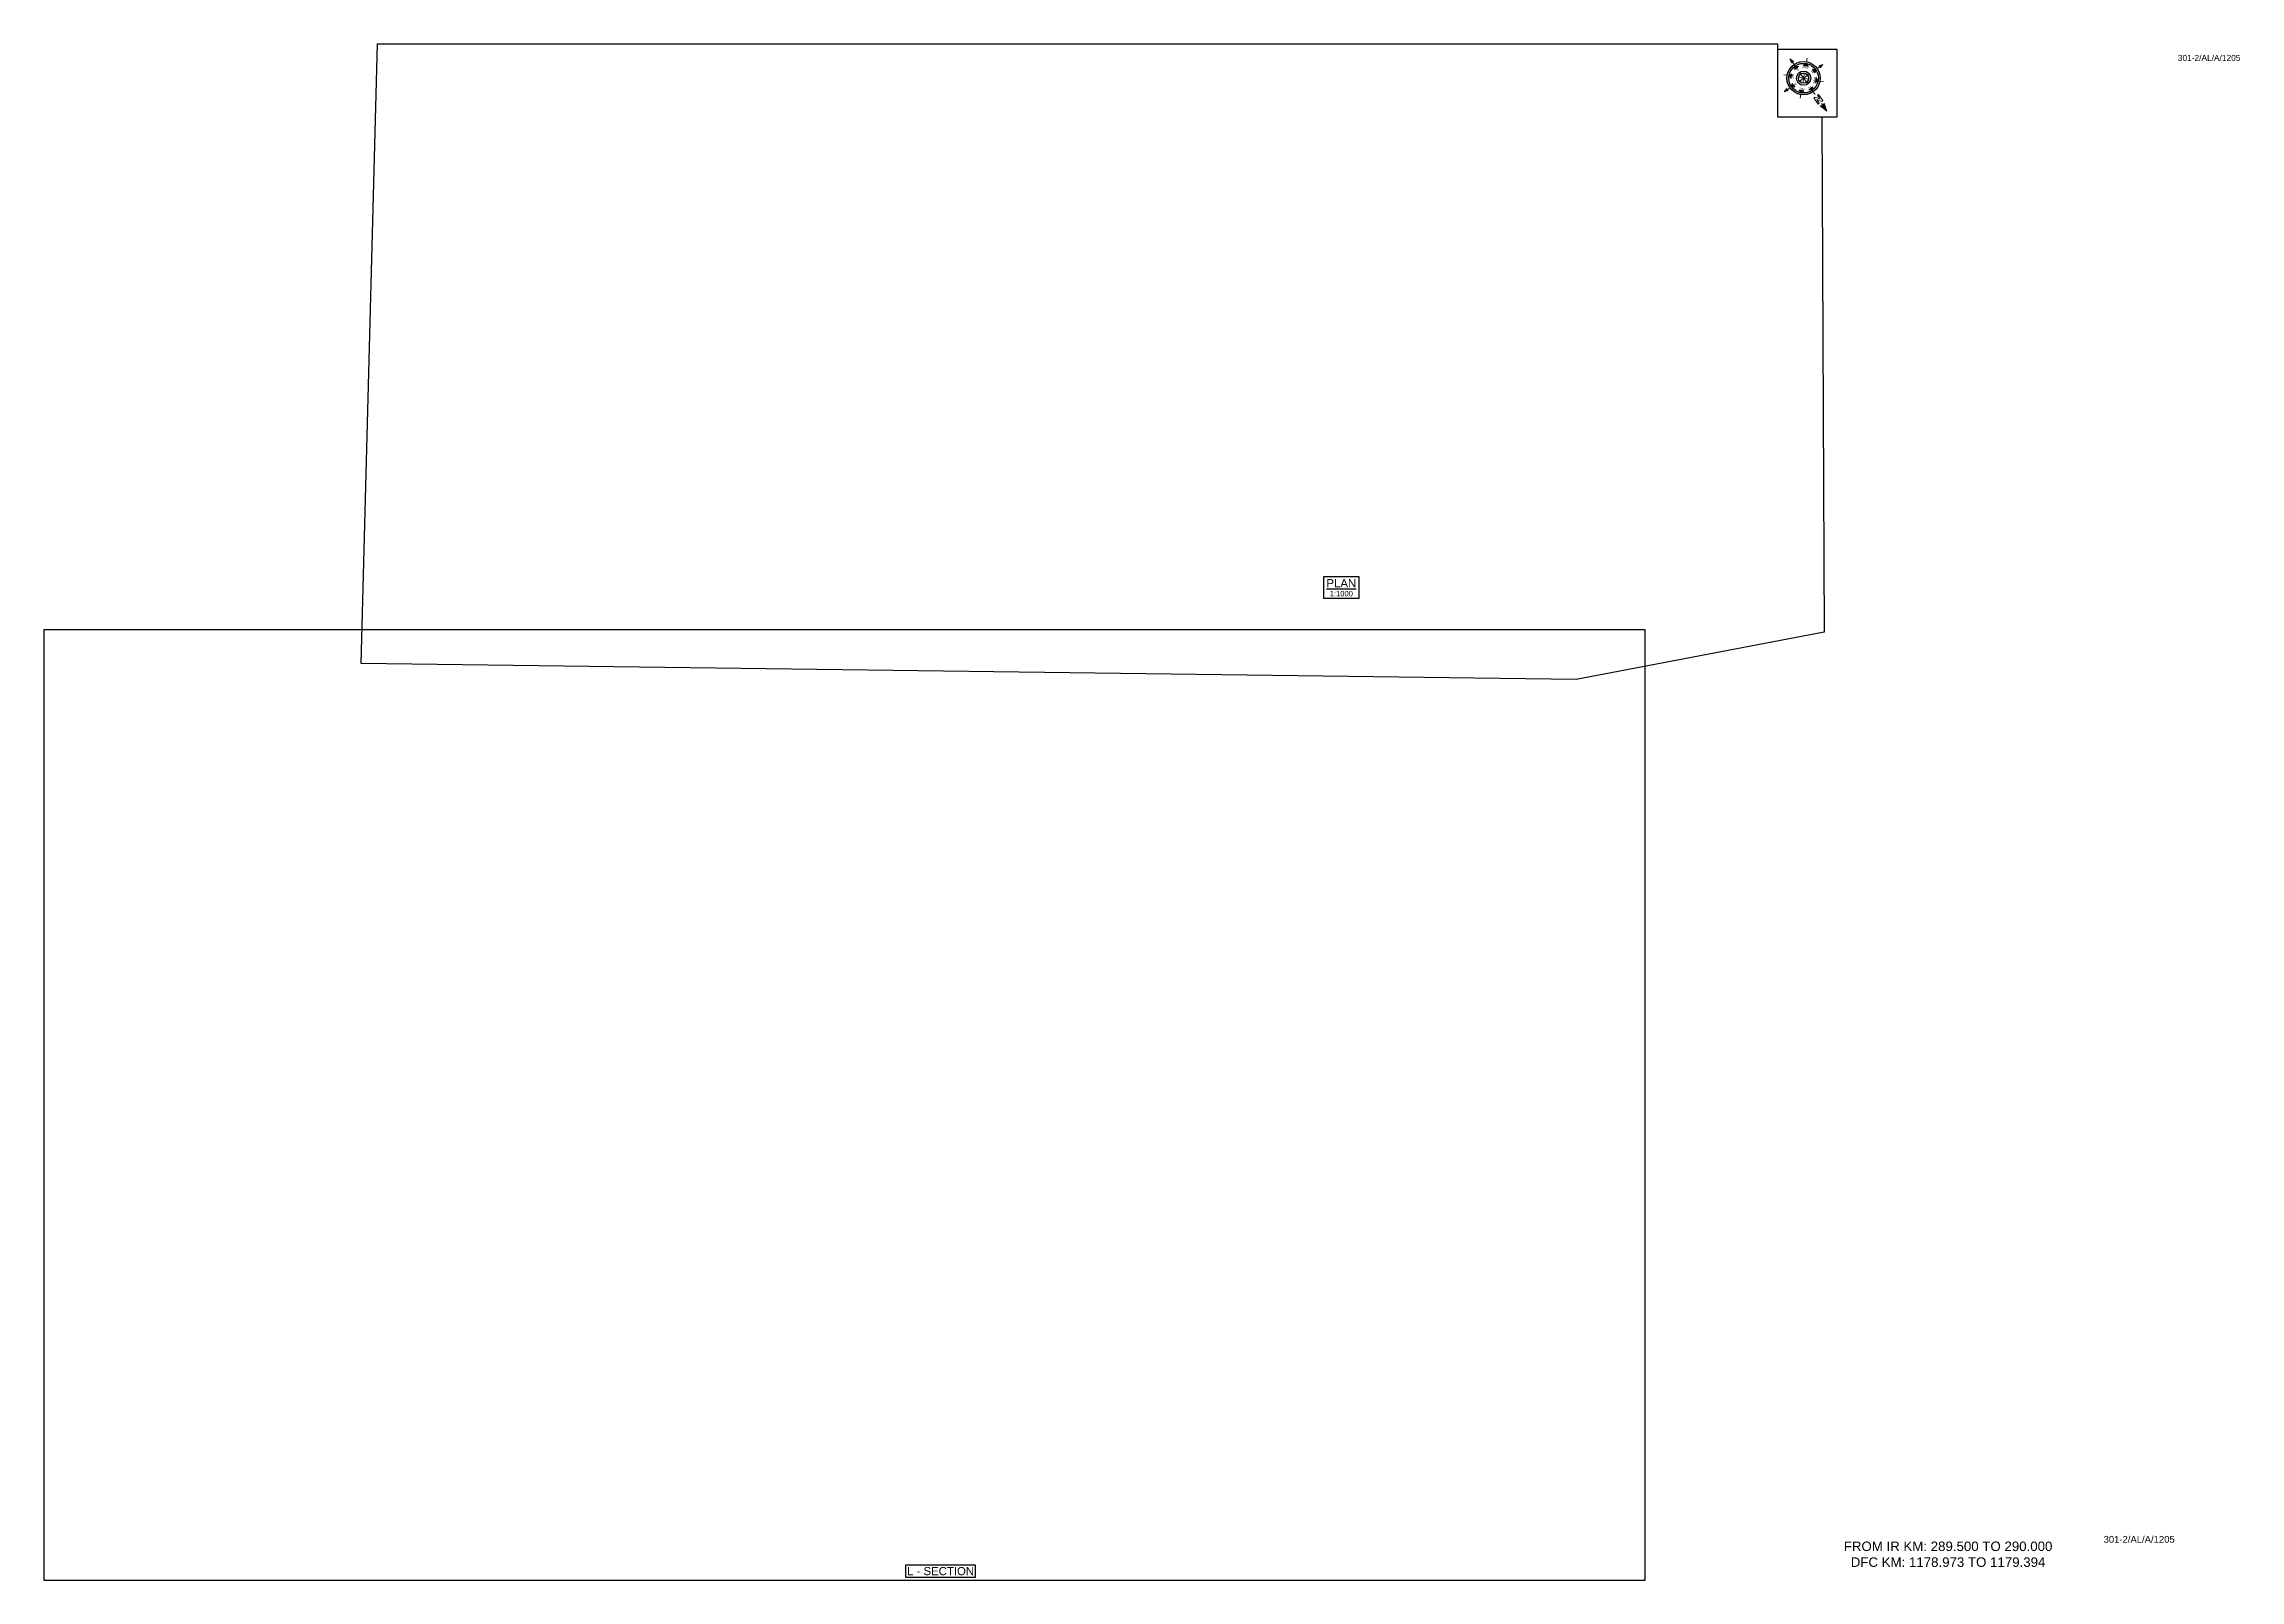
# Paper-space layout '1205' of a CAD drawing. Header units: metres. Extents: x 15 to 825, y 15 to 581.
import ezdxf
from ezdxf.enums import TextEntityAlignment as Align

# ---------------------------------------------------------------- set-up
doc = ezdxf.new("R2010")
doc.units = ezdxf.units.M
doc.header["$MEASUREMENT"] = 0
doc.layers.get('Defpoints').update_dxf_attribs({"color": 5})
doc.layers.add('title', color=7, linetype='Continuous')
doc.styles.get("Standard").update_dxf_attribs({"font": 'arial.ttf'})
doc.styles.add('Style-Arial', font='arial.ttf')

# ---------------------------------------------------------------- blocks, each defined once
blk = doc.blocks.new('N')
for points in [[(0, 8.41), (-0.49, 6.68), (0, 6.93)], [(0.49, 6.68), (0, 6.93), (0, 8.41)], [(-4.93, 0), (-4.07, 0.25), (-4.19, 0)], [(-4.07, -0.25), (-4.19, 0), (-4.93, 0)], [(-3.08, 0), (-2.59, 0.49), (-2.59, -0.49)], [(-2.18, 2.18), (-1.48, 2.18), (-2.18, 1.48)], [(0, 3.08), (0.49, 2.59), (-0.49, 2.59)], [(2.18, 2.18), (2.18, 1.48), (1.48, 2.18)], [(3.08, 0), (2.59, -0.49), (2.59, 0.49)], [(4.07, 0.25), (4.19, 0), (4.93, 0)], [(4.93, 0), (4.07, -0.25), (4.19, 0)], [(-2.18, -2.18), (-2.18, -1.48), (-1.48, -2.18)], [(0, -3.08), (-0.49, -2.59), (0.49, -2.59)], [(0, -4.93), (-0.25, -4.07), (0, -4.19)], [(0.25, -4.07), (0, -4.19), (0, -4.93)], [(2.18, -2.18), (1.48, -2.18), (2.18, -1.48)]]:
    blk.add_hatch(color=7).paths.add_polyline_path(points, flags=0)
h = blk.add_hatch(color=7)
h.paths.add_polyline_path([(0, -3.08), (0, -3.46, 1), (0, 3.46), (0, 3.08, -1)])
h.paths.add_polyline_path([(0, 1.05), (0, 1.48, 1), (0, -1.48), (0, -1.05, -1)])
at = {"color": 7, "linetype": 'ByBlock', "lineweight": 13}
for p, q in [((-0.61, 4.57), (-0.61, 6.12)), ((-0.61, 6.12), (-0.3, 6.12)), ((-0.3, 6.12), (0.32, 5.19)), ((0.32, 4.57), (-0.3, 5.5)), ((-0.3, 5.5), (-0.3, 4.57)), ((0.32, 5.19), (0.32, 6.12)), ((0.32, 6.12), (0.64, 6.12)), ((0.64, 6.12), (0.64, 4.57))]:
    blk.add_line(p, q, dxfattribs=at)
at = {"color": 7, "lineweight": 13}
for p, q in [((0, 6.41), (0, 7.28)), ((-3.46, 0), (-4.19, 0)), ((-2.45, 2.45), (-2.97, 2.97)), ((1.05, 0), (-1.05, 0)), ((-1.05, 0), (1.05, 0)), ((-0.74, 0.74), (0.74, -0.74)), ((0.74, 0.74), (-0.74, -0.74)), ((0.74, -0.74), (-0.74, 0.74)), ((-0.74, -0.74), (0.74, 0.74)), ((0, 3.46), (0, 4.19)), ((0, 3.46), (0, 3.08)), ((0, 1.05), (0, 1.48)), ((0, 1.05), (0, -1.05)), ((0, -1.05), (0, 1.05)), ((2.45, 2.45), (2.97, 2.97)), ((3.46, 0), (4.19, 0)), ((-2.45, -2.45), (-2.97, -2.97)), ((0, -1.05), (0, -1.48)), ((0, -3.46), (0, -3.08)), ((0, -3.46), (0, -4.19)), ((2.45, -2.45), (2.97, -2.97))]:
    blk.add_line(p, q, dxfattribs=at)
for points in [[(0, 8.41), (-0.49, 6.68), (0, 6.93), (0, 6.93)], [(0.49, 6.68), (0, 6.93), (0, 8.41), (0, 8.41)], [(-4.93, 0), (-4.07, 0.25), (-4.19, 0), (-4.19, 0)], [(-4.07, -0.25), (-4.19, 0), (-4.93, 0), (-4.93, 0)], [(-3.08, 0), (-2.59, 0.49), (-2.59, -0.49), (-2.59, -0.49)], [(-2.18, 2.18), (-1.48, 2.18), (-2.18, 1.48), (-2.18, 1.48)], [(0, 3.08), (0.49, 2.59), (-0.49, 2.59), (-0.49, 2.59)], [(2.18, 2.18), (2.18, 1.48), (1.48, 2.18), (1.48, 2.18)], [(3.08, 0), (2.59, -0.49), (2.59, 0.49), (2.59, 0.49)], [(4.07, 0.25), (4.19, 0), (4.93, 0), (4.93, 0)], [(4.93, 0), (4.07, -0.25), (4.19, 0), (4.19, 0)], [(-2.18, -2.18), (-2.18, -1.48), (-1.48, -2.18), (-1.48, -2.18)], [(0, -3.08), (-0.49, -2.59), (0.49, -2.59), (0.49, -2.59)], [(0, -4.93), (-0.25, -4.07), (0, -4.19), (0, -4.19)], [(0.25, -4.07), (0, -4.19), (0, -4.93), (0, -4.93)], [(2.18, -2.18), (1.48, -2.18), (2.18, -1.48), (2.18, -1.48)]]:
    blk.add_lwpolyline(points, close=True, dxfattribs=at)
at = {"color": 7, "linetype": 'ByBlock', "lineweight": 13}
for points in [[(-0.3, 4.57), (-0.61, 4.57)], [(0.32, 4.57), (0.64, 4.57)]]:
    blk.add_lwpolyline(points, dxfattribs=at)
at = {"color": 7}
for radius in [3.46, 3.08, 1.48, 1.05]:
    blk.add_circle((0, 0), radius, dxfattribs=at)
for s, rotation, p in [('W', 90, (-2.1, 0)), ('NW', 45, (-1.48, 1.48)), ('NE', 315, (1.48, 1.48)), ('E', 270, (1.97, 0)), ('SW', 135, (-1.48, -1.48)), ('SE', 225, (1.48, -1.48))]:
    blk.add_text(s, height=0.6, rotation=rotation, dxfattribs=at).set_placement(p, align=Align.CENTER)
for s, p in [('N', (0, 2.1)), ('S', (0, -2.47))]:
    blk.add_text(s, height=0.6, dxfattribs=at).set_placement(p, align=Align.CENTER)

psp = doc.layouts.new('1205')

# ---------------------------------------------------------------- linework, layer by layer
psp.add_lwpolyline([(332.72, 16), (332.72, 20.6), (358.25, 20.6), (358.25, 16)], close=True)
at = {"layer": 'Defpoints'}
psp.add_lwpolyline([(14.99, 15), (605.27, 15), (605.27, 365.18), (15.01, 365.18)], close=True, dxfattribs=at)
at = {"layer": 'title', "color": 7, "linetype": 'Continuous', "lineweight": -3}
psp.add_lwpolyline([(486.82, 384.76), (499.7, 384.76), (499.7, 376.61), (486.82, 376.61)], close=True, dxfattribs=at)

# ---------------------------------------------------------------- texts
at = {"style": 'Style-Arial'}
for height, p in [(2.2, (801.57, 574.76)), (2.5, (774.19, 28.76))]:
    psp.add_text('301-2/AL/A/1205', height=height, dxfattribs=at).set_placement(p)
at = {"insert": (674.74, 29.19), "char_height": 3.5, "attachment_point": 1, "style": 'Style-Arial'}
psp.add_mtext_dynamic_manual_height_columns('\\pxqc;FROM IR KM: 289.500 TO 290.000\\P{\\C1;DFC KM: 1178.973 TO 1179.394 }', width=84.2726, gutter_width=17.5, heights=[0], dxfattribs=at)
at = {"layer": 'title', "color": 7, "linetype": 'Continuous', "lineweight": -3, "style": 'Style-Arial'}
for s, height, p in [('%%UPLAN', 3, (493.21, 382.32)), ('1:1000', 2, (493.21, 378.46))]:
    psp.add_text(s, height=height, dxfattribs=at).set_placement(p, align=Align.MIDDLE)
at = {"layer": 'title', "style": 'Style-Arial'}
psp.add_text('L - SECTION', height=3, rotation=0.00006, dxfattribs=at).set_placement((345.5, 18.3), align=Align.MIDDLE_CENTER)

# ---------------------------------------------------------------- viewports
at = {"layer": 'Defpoints'}
vp = psp.add_viewport(center=(310.13, 190.09), size=(590.28, 350.1769), view_center_point=(23169.63, -12064.52), view_height=350.1769, dxfattribs=at)
vp.dxf.flags = 0x10000  # cut along an outline
vp.dxf.clipping_boundary_handle = psp.add_lwpolyline([(14.99, 15), (605.27, 15), (605.27, 365.18), (15.01, 365.18)], format="xyb", close=True, dxfattribs={"invisible": 1}).dxf.handle

# ---------------------------------------------------------------- wipeouts: each hides what was drawn before it
psp.add_wipeout([(653.96, 579), (676, 579), (676, 554.19), (653.96, 554.19)])

# ---------------------------------------------------------------- next in the draw order: linework, layer by layer
psp.add_lwpolyline([(676, 579), (653.96, 579), (653.96, 554.19), (676, 554.19)], close=True)
psp.add_lwpolyline([(137.92, 581), (653.96, 581), (653.96, 554.19), (670.31, 554.19), (671.19, 364.26), (579.82, 346.77), (131.98, 352.73)], close=True, dxfattribs=at)

# ---------------------------------------------------------------- next in the draw order: block references
at = {"xscale": 1.771541522973351, "yscale": 1.771541522973351, "zscale": 1.771541522973351, "rotation": 215.1222936235771}
psp.add_blockref('N', (663.62, 568.39), dxfattribs=at)

# ---------------------------------------------------------------- next in the draw order: viewports
at = {"layer": 'Defpoints', "view_twist_angle": 215.12229362}
vp = psp.add_viewport(center=(401.59, 463.88), size=(539.21, 234.233), view_center_point=(1406827.13, -3135144.08), view_height=234.2332, status=3, dxfattribs=at)
vp.dxf.flags = 0x10000  # cut along an outline
vp.dxf.clipping_boundary_handle = psp.add_lwpolyline([(137.92, 581), (653.96, 581), (653.96, 554.19), (670.31, 554.19), (671.19, 364.26), (579.82, 346.77), (131.98, 352.73)], format="xyb", close=True, dxfattribs={"invisible": 1}).dxf.handle

doc.saveas('drawing.dxf')
